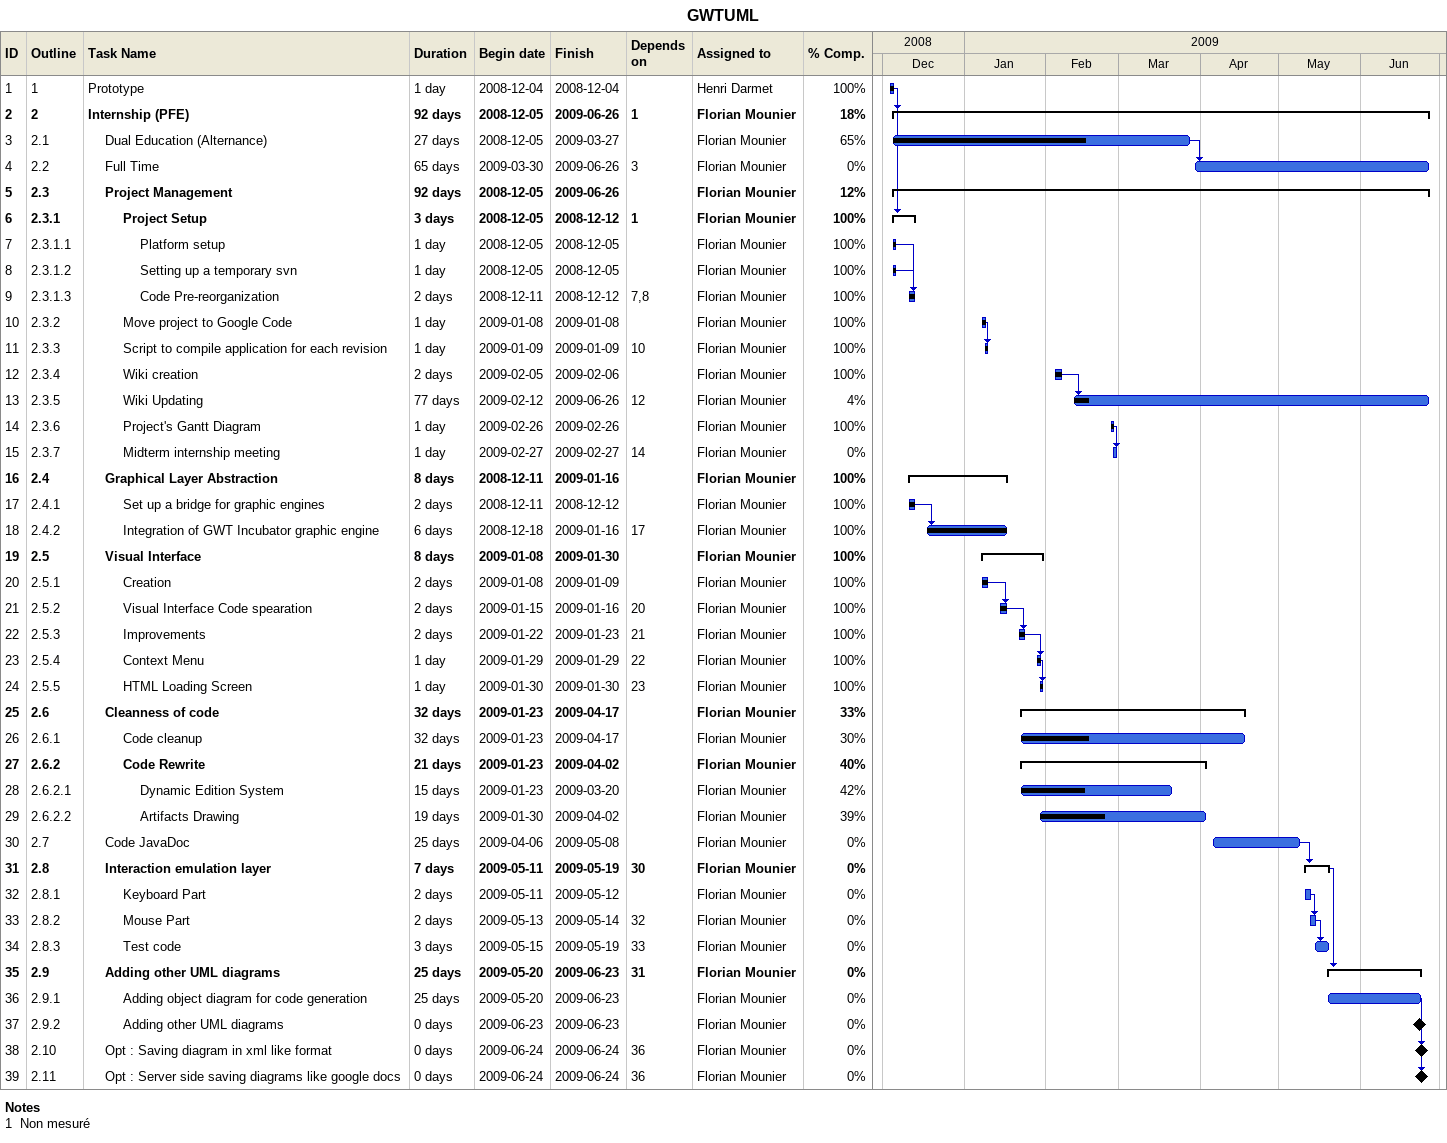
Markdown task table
GWTUML

| ID | WBS | Task | Duration | Start | Finish | Predecessors | Resources | % complete |
|---|---|---|---|---|---|---|---|---|
| 1 | 1 | Prototype | 1d | 2008-12-04 | 2008-12-04 |  | Henri Darmet | 100 |
| 2 | 2 | **Internship (PFE)** | 92d | 2008-12-05 | 2009-06-26 | 1 | Florian Mounier | 18 |
| 3 | 2.1 | Dual Education (Alternance) | 27d | 2008-12-05 | 2009-03-27 |  | Florian Mounier | 65 |
| 4 | 2.2 | Full Time | 65d | 2009-03-30 | 2009-06-26 | 3 | Florian Mounier | 0 |
| 5 | 2.3 | **Project Management** | 92d | 2008-12-05 | 2009-06-26 |  | Florian Mounier | 12 |
| 6 | 2.3.1 | **Project Setup** | 3d | 2008-12-05 | 2008-12-12 | 1 | Florian Mounier | 100 |
| 7 | 2.3.1.1 | Platform setup | 1d | 2008-12-05 | 2008-12-05 |  | Florian Mounier | 100 |
| 8 | 2.3.1.2 | Setting up a temporary svn | 1d | 2008-12-05 | 2008-12-05 |  | Florian Mounier | 100 |
| 9 | 2.3.1.3 | Code Pre-reorganization | 2d | 2008-12-11 | 2008-12-12 | 7, 8 | Florian Mounier | 100 |
| 10 | 2.3.2 | Move project to Google Code | 1d | 2009-01-08 | 2009-01-08 |  | Florian Mounier | 100 |
| 11 | 2.3.3 | Script to compile application for each revision | 1d | 2009-01-09 | 2009-01-09 | 10 | Florian Mounier | 100 |
| 12 | 2.3.4 | Wiki creation | 2d | 2009-02-05 | 2009-02-06 |  | Florian Mounier | 100 |
| 13 | 2.3.5 | Wiki Updating | 77d | 2009-02-12 | 2009-06-26 | 12 | Florian Mounier | 4 |
| 14 | 2.3.6 | Project's Gantt Diagram | 1d | 2009-02-26 | 2009-02-26 |  | Florian Mounier | 100 |
| 15 | 2.3.7 | Midterm internship meeting | 1d | 2009-02-27 | 2009-02-27 | 14 | Florian Mounier | 0 |
| 16 | 2.4 | **Graphical Layer Abstraction** | 8d | 2008-12-11 | 2009-01-16 |  | Florian Mounier | 100 |
| 17 | 2.4.1 | Set up a bridge for graphic engines | 2d | 2008-12-11 | 2008-12-12 |  | Florian Mounier | 100 |
| 18 | 2.4.2 | Integration of GWT Incubator graphic engine | 6d | 2008-12-18 | 2009-01-16 | 17 | Florian Mounier | 100 |
| 19 | 2.5 | **Visual Interface** | 8d | 2009-01-08 | 2009-01-30 |  | Florian Mounier | 100 |
| 20 | 2.5.1 | Creation | 2d | 2009-01-08 | 2009-01-09 |  | Florian Mounier | 100 |
| 21 | 2.5.2 | Visual Interface Code spearation | 2d | 2009-01-15 | 2009-01-16 | 20 | Florian Mounier | 100 |
| 22 | 2.5.3 | Improvements | 2d | 2009-01-22 | 2009-01-23 | 21 | Florian Mounier | 100 |
| 23 | 2.5.4 | Context Menu | 1d | 2009-01-29 | 2009-01-29 | 22 | Florian Mounier | 100 |
| 24 | 2.5.5 | HTML Loading Screen | 1d | 2009-01-30 | 2009-01-30 | 23 | Florian Mounier | 100 |
| 25 | 2.6 | **Cleanness of code** | 32d | 2009-01-23 | 2009-04-17 |  | Florian Mounier | 33 |
| 26 | 2.6.1 | Code cleanup | 32d | 2009-01-23 | 2009-04-17 |  | Florian Mounier | 30 |
| 27 | 2.6.2 | **Code Rewrite** | 21d | 2009-01-23 | 2009-04-02 |  | Florian Mounier | 40 |
| 28 | 2.6.2.1 | Dynamic Edition System | 15d | 2009-01-23 | 2009-03-20 |  | Florian Mounier | 42 |
| 29 | 2.6.2.2 | Artifacts Drawing | 19d | 2009-01-30 | 2009-04-02 |  | Florian Mounier | 39 |
| 30 | 2.7 | Code JavaDoc | 25d | 2009-04-06 | 2009-05-08 |  | Florian Mounier | 0 |
| 31 | 2.8 | **Interaction emulation layer** | 7d | 2009-05-11 | 2009-05-19 | 30 | Florian Mounier | 0 |
| 32 | 2.8.1 | Keyboard Part | 2d | 2009-05-11 | 2009-05-12 |  | Florian Mounier | 0 |
| 33 | 2.8.2 | Mouse Part | 2d | 2009-05-13 | 2009-05-14 | 32 | Florian Mounier | 0 |
| 34 | 2.8.3 | Test code | 3d | 2009-05-15 | 2009-05-19 | 33 | Florian Mounier | 0 |
| 35 | 2.9 | **Adding other UML diagrams** | 25d | 2009-05-20 | 2009-06-23 | 31 | Florian Mounier | 0 |
| 36 | 2.9.1 | Adding object diagram for code generation | 25d | 2009-05-20 | 2009-06-23 |  | Florian Mounier | 0 |
| 37 | 2.9.2 | Adding other UML diagrams | 0d | 2009-06-23 | 2009-06-23 |  | Florian Mounier | 0 |
| 38 | 2.10 | Opt : Saving diagram in xml like format | 0d | 2009-06-24 | 2009-06-24 | 36 | Florian Mounier | 0 |
| 39 | 2.11 | Opt : Server side saving diagrams like google docs | 0d | 2009-06-24 | 2009-06-24 | 36 | Florian Mounier | 0 |

Notes
- 1: Non mesuré
